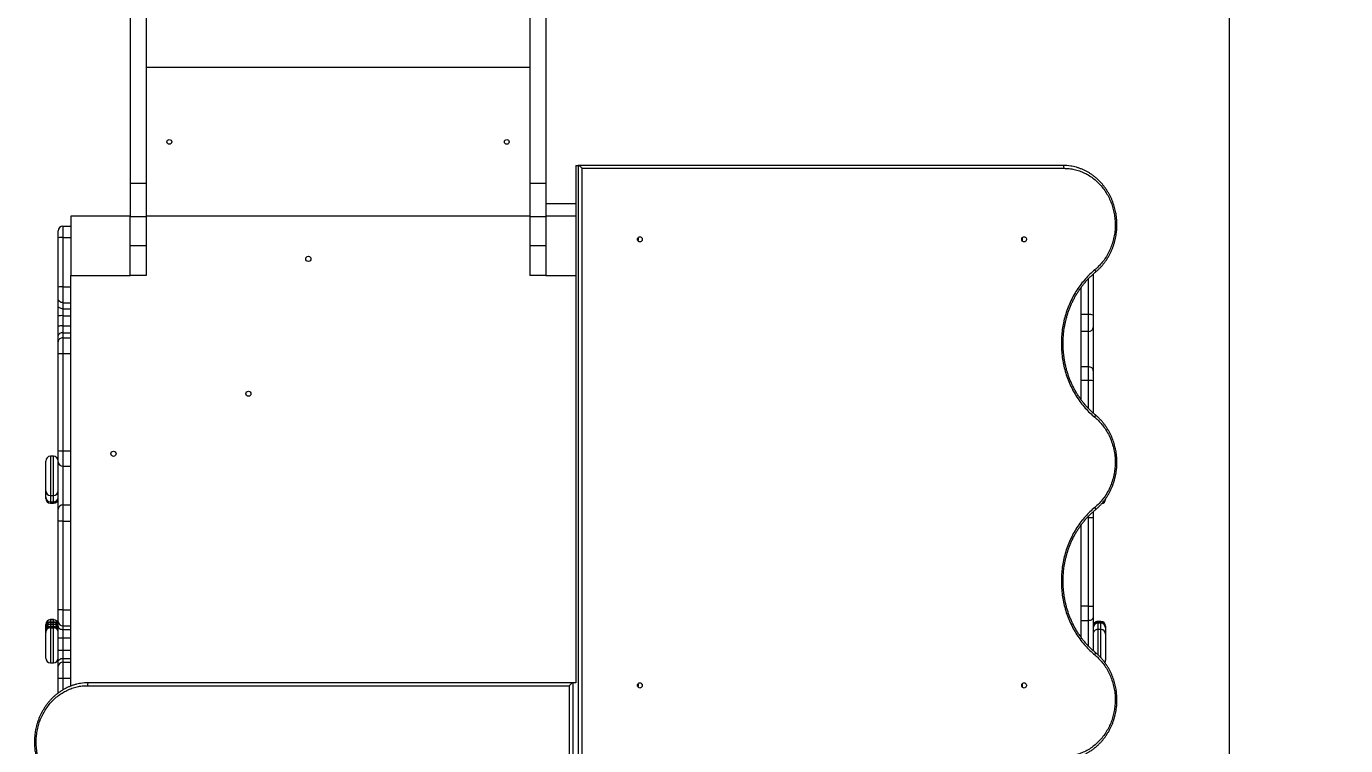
# Model space of a CAD drawing. Header units: millimetres. Extents: x -4998 to 3680, y -5971 to 4421.
# Drawn here: x 155 to 2376, y 629 to 1840 of the extents above; entities that cross this region are included whole.
import ezdxf

# ---------------------------------------------------------------- set-up
doc = ezdxf.new("R2010")
doc.units = ezdxf.units.MM
doc.layers.add('DIKOM_РАЗМЕР_ЗОНА', color=7, linetype='Continuous')
doc.layers.add('DIKOM_РАЗМЕР_ОБЪЕКТА', color=7, linetype='Continuous')
doc.styles.add('style1', font='arial.ttf', dxfattribs={"width": 0.8})
doc.dimstyles.new('1-50', dxfattribs={"dimtxt": 300, "dimasz": 200, "dimexe": 100, "dimexo": 0, "dimgap": 100, "dimtad": 1, "dimtxsty": 'style1', "dimcen": 200, "dimclrd": 7, "dimclre": 7, "dimclrt": 7, "dimadec": 1, "dimazin": 2, "dimtfac": 1, "dimtmove": 0, "dimatfit": 2, "dimfxl": 0, "dimlwd": 25, "dimlwe": 18, "dimarcsym": 0})

# ---------------------------------------------------------------- blocks, each defined once
blk = doc.blocks.new('*D11')
at = {"layer": 'Defpoints', "color": 0, "linetype": 'Continuous', "transparency": 16777216}
for p in [(-1781.3, 2741.4), (2179.6, 2147.4), (2179.6, -4027.2)]:
    blk.add_point(p, dxfattribs=at)
at = {"layer": 'DIKOM_РАЗМЕР_ОБЪЕКТА', "color": 7, "linetype": 'Continuous', "lineweight": 18, "transparency": 16777216}
for p, q in [((-1781.3, 2741.4), (-1781.3, -4127.2)), ((2179.6, 2147.4), (2179.6, -4127.2))]:
    blk.add_line(p, q, dxfattribs=at)
at = {"layer": 'DIKOM_РАЗМЕР_ОБЪЕКТА', "color": 7, "linetype": 'Continuous', "lineweight": 25, "transparency": 16777216}
blk.add_line((-1581.3, -4027.2), (1979.6, -4027.2), dxfattribs=at)
at = {"layer": 'DIKOM_РАЗМЕР_ОБЪЕКТА', "color": 7, "linetype": 'Continuous', "transparency": 16777216}
for points in [[(-1581.3, -3993.8), (-1581.3, -4060.5), (-1781.3, -4027.2)], [(1979.6, -3993.8), (1979.6, -4060.5), (2179.6, -4027.2)]]:
    blk.add_solid(points, dxfattribs=at)
at = {"layer": 'DIKOM_РАЗМЕР_ОБЪЕКТА', "color": 7, "linetype": 'Continuous', "lineweight": 15, "transparency": 16777216, "insert": (1158.3, -3774), "char_height": 300, "attachment_point": 5, "style": 'style1'}
blk.add_mtext('4000', dxfattribs=at)
blk = doc.blocks.new('*D12')
at = {"layer": 'Defpoints', "color": 0, "linetype": 'Continuous', "transparency": 16777216}
for p in [(891.1, 2920.5), (-2432.8, -2788.9), (1098.9, -2788.9)]:
    blk.add_point(p, dxfattribs=at)
at = {"layer": 'DIKOM_РАЗМЕР_ОБЪЕКТА', "color": 7, "linetype": 'Continuous', "lineweight": 18, "transparency": 16777216}
for p, q in [((891.1, 2920.5), (-2532.8, 2920.5)), ((1098.9, -2788.9), (-2532.8, -2788.9))]:
    blk.add_line(p, q, dxfattribs=at)
at = {"layer": 'DIKOM_РАЗМЕР_ОБЪЕКТА', "color": 7, "linetype": 'Continuous', "lineweight": 25, "transparency": 16777216}
blk.add_line((-2432.8, 2720.5), (-2432.8, -2588.9), dxfattribs=at)
at = {"layer": 'DIKOM_РАЗМЕР_ОБЪЕКТА', "color": 7, "linetype": 'Continuous', "transparency": 16777216}
for points in [[(-2466.1, 2720.5), (-2399.5, 2720.5), (-2432.8, 2920.5)], [(-2466.1, -2588.9), (-2399.5, -2588.9), (-2432.8, -2788.9)]]:
    blk.add_solid(points, dxfattribs=at)
at = {"layer": 'DIKOM_РАЗМЕР_ОБЪЕКТА', "color": 7, "linetype": 'Continuous', "lineweight": 15, "transparency": 16777216, "insert": (-2686, -658.8), "char_height": 300, "attachment_point": 5, "rotation": 90, "style": 'style1'}
blk.add_mtext('5700', dxfattribs=at)
blk = doc.blocks.new('*D13')
at = {"layer": 'Defpoints', "color": 0, "transparency": 16777216}
for p in [(2340.5, 4420.5), (-4548.1, -4788.9), (2340.5, -4788.9)]:
    blk.add_point(p, dxfattribs=at)
at = {"layer": 'DIKOM_РАЗМЕР_ЗОНА', "color": 7, "lineweight": 18, "transparency": 16777216}
for p, q in [((2340.5, 4420.5), (-4648.1, 4420.5)), ((2340.5, -4788.9), (-4648.1, -4788.9))]:
    blk.add_line(p, q, dxfattribs=at)
at = {"layer": 'DIKOM_РАЗМЕР_ЗОНА', "color": 7, "lineweight": 25, "transparency": 16777216}
blk.add_line((-4548.1, 4220.5), (-4548.1, -4588.9), dxfattribs=at)
at = {"layer": 'DIKOM_РАЗМЕР_ЗОНА', "color": 7, "transparency": 16777216}
for points in [[(-4581.4, 4220.5), (-4514.8, 4220.5), (-4548.1, 4420.5)], [(-4581.4, -4588.9), (-4514.8, -4588.9), (-4548.1, -4788.9)]]:
    blk.add_solid(points, dxfattribs=at)
at = {"layer": 'DIKOM_РАЗМЕР_ЗОНА', "color": 7, "transparency": 16777216, "insert": (-4801.3, -732.6), "char_height": 300, "attachment_point": 5, "rotation": 90, "style": 'style1'}
blk.add_mtext('9200', dxfattribs=at)
blk = doc.blocks.new('*D14')
at = {"layer": 'Defpoints', "color": 0, "transparency": 16777216}
for p in [(-3781.1, 2215.9), (3679.6, 287), (-3781.1, -5871.1)]:
    blk.add_point(p, dxfattribs=at)
at = {"layer": 'DIKOM_РАЗМЕР_ЗОНА', "color": 7, "lineweight": 18, "transparency": 16777216}
for p, q in [((-3781.1, 2215.9), (-3781.1, -5971.1)), ((3679.6, 287), (3679.6, -5971.1))]:
    blk.add_line(p, q, dxfattribs=at)
at = {"layer": 'DIKOM_РАЗМЕР_ЗОНА', "color": 7, "lineweight": 25, "transparency": 16777216}
blk.add_line((3479.6, -5871.1), (-3581.1, -5871.1), dxfattribs=at)
at = {"layer": 'DIKOM_РАЗМЕР_ЗОНА', "color": 7, "transparency": 16777216}
for points in [[(-3581.1, -5837.8), (-3581.1, -5904.5), (-3781.1, -5871.1)], [(3479.6, -5837.8), (3479.6, -5904.5), (3679.6, -5871.1)]]:
    blk.add_solid(points, dxfattribs=at)
at = {"layer": 'DIKOM_РАЗМЕР_ЗОНА', "color": 7, "transparency": 16777216, "insert": (1305.9, -5618), "char_height": 300, "attachment_point": 5, "style": 'style1'}
blk.add_mtext('7500', dxfattribs=at)

msp = doc.modelspace()

# ---------------------------------------------------------------- linework, layer by layer
at = {"color": 7, "linetype": 'Continuous', "lineweight": 15}
for p, q in [((356.79, 2076.583), (356.79, 1575.216)), ((1002.79, 2076.583), (1002.79, 1575.216)), ((329.79, 2020.352), (329.79, 1575.216)), ((1029.79, 2020.352), (1029.79, 1575.216)), ((1002.79, 1770.35), (356.79, 1770.35)), ((1079.788, 1605.852), (1079.788, 734.852)), ((1079.788, 1605.852), (1084.014, 1605.852)), ((1899.691, 1605.852), (1084.014, 1605.852)), ((1084.014, 1605.852), (1084.014, 605.852)), ((1090.659, 1600.852), (1901.804, 1600.852)), ((1090.659, 610.852), (1090.659, 1600.852)), ((356.79, 1575.216), (329.79, 1575.216)), ((329.79, 1575.216), (329.79, 1520.352)), ((356.79, 1575.216), (356.79, 1518.985)), ((1029.79, 1575.216), (1002.79, 1575.216)), ((1002.79, 1575.216), (1002.79, 1518.985)), ((1029.79, 1575.216), (1029.79, 1541.352)), ((1079.788, 1541.352), (1029.788, 1541.352)), ((1029.788, 1541.352), (1029.788, 1520.352)), ((1079.788, 1541.352), (1079.788, 1520.352)), ((229.79, 1520.352), (229.79, 1420.352)), ((329.79, 1520.352), (229.79, 1520.352)), ((329.79, 1420.352), (329.79, 1520.352)), ((356.79, 1518.985), (329.79, 1518.985)), ((1002.79, 1520.352), (356.79, 1520.352)), ((356.79, 1518.985), (356.79, 1470.352)), ((1029.79, 1518.985), (1002.79, 1518.985)), ((1002.79, 1518.985), (1002.79, 1470.352)), ((1079.788, 1520.352), (1029.788, 1520.352)), ((1029.79, 1520.352), (1029.79, 1420.352)), ((208.79, 1484.043), (208.79, 1495.352)), ((216.79, 1503.352), (216.79, 1484.504)), ((216.79, 1503.352), (229.79, 1503.352)), ((208.79, 1401.067), (208.79, 1484.043)), ((216.79, 1484.504), (229.79, 1484.504)), ((216.79, 1484.504), (216.79, 1401.527)), ((356.79, 1470.352), (329.79, 1470.352)), ((356.79, 1470.352), (356.79, 1420.352)), ((1029.79, 1470.352), (1002.79, 1470.352)), ((1002.79, 1470.352), (1002.79, 1420.352)), ((1950.79, 1422.737), (1950.79, 1353.89)), ((208.79, 1381.369), (208.79, 1401.067)), ((216.79, 1401.527), (229.79, 1401.527)), ((216.79, 1401.527), (216.79, 1374.668)), ((229.79, 1401.527), (229.79, 1420.352)), ((229.79, 1420.352), (329.79, 1420.352)), ((229.79, 1374.668), (229.79, 1401.527)), ((356.79, 1420.352), (329.79, 1420.352)), ((1029.79, 1420.352), (1002.79, 1420.352)), ((1029.79, 1420.352), (1079.788, 1420.352)), ((1929.79, 1399.413), (1929.79, 1354.505)), ((1942.79, 1354.505), (1942.79, 1415.038)), ((208.79, 1368.814), (208.79, 1381.369)), ((208.79, 1352.472), (208.79, 1368.814)), ((216.79, 1374.668), (229.79, 1374.668)), ((216.79, 1374.668), (216.79, 1364.448)), ((216.79, 1364.448), (229.79, 1364.448)), ((216.79, 1364.448), (216.79, 1352.775)), ((229.79, 1364.448), (229.79, 1374.668)), ((229.79, 1352.775), (229.79, 1364.448)), ((208.79, 1335.171), (208.79, 1352.472)), ((208.79, 1319.218), (208.79, 1335.171)), ((216.79, 1352.775), (229.79, 1352.775)), ((216.79, 1352.775), (216.79, 1335.474)), ((216.79, 1335.474), (229.79, 1335.474)), ((216.79, 1335.474), (216.79, 1324.079)), ((229.79, 1335.474), (229.79, 1352.775)), ((229.79, 1324.079), (229.79, 1335.474)), ((1942.79, 1354.505), (1929.79, 1354.505)), ((1929.79, 1354.505), (1929.79, 1326.055)), ((1942.79, 1326.055), (1942.79, 1354.505)), ((1950.79, 1353.89), (1950.79, 1333.026)), ((1950.79, 1333.026), (1950.79, 1260.166)), ((208.79, 1308.953), (208.79, 1319.218)), ((216.79, 1324.079), (229.79, 1324.079)), ((216.79, 1324.079), (216.79, 1315.724)), ((216.79, 1315.724), (216.79, 1288.889)), ((216.79, 1315.724), (229.79, 1315.724)), ((229.79, 1315.724), (229.79, 1324.079)), ((229.79, 1288.889), (229.79, 1315.724)), ((1942.79, 1326.055), (1929.79, 1326.055)), ((1929.79, 1326.055), (1929.79, 1266.75)), ((1942.79, 1266.75), (1942.79, 1326.055)), ((208.79, 1289.274), (208.79, 1308.953)), ((208.79, 1125.731), (208.79, 1289.274)), ((216.79, 1288.889), (229.79, 1288.889)), ((216.79, 1288.889), (216.79, 1125.346)), ((229.79, 1125.346), (229.79, 1288.889)), ((1942.79, 1266.75), (1929.79, 1266.75)), ((1929.79, 1266.75), (1929.79, 1243.563)), ((1942.79, 1243.563), (1942.79, 1266.75)), ((1942.79, 1243.563), (1929.79, 1243.563)), ((1929.79, 1243.563), (1929.79, 1212.244)), ((1942.79, 1196.661), (1942.79, 1243.563)), ((1950.79, 1260.166), (1950.79, 1243.163)), ((1950.79, 1243.163), (1950.79, 1188.933)), ((200.79, 1116.086), (195.79, 1116.086)), ((195.79, 1116.086), (195.79, 1050.131)), ((200.79, 1050.131), (200.79, 1116.086)), ((208.79, 1106.668), (208.79, 1125.731)), ((216.79, 1125.346), (229.79, 1125.346)), ((216.79, 1125.346), (216.79, 1099.351)), ((229.79, 1099.351), (229.79, 1125.346)), ((187.79, 1058.12), (187.79, 1108.086)), ((208.79, 1026.833), (208.79, 1106.668)), ((216.79, 1099.351), (229.79, 1099.351)), ((216.79, 1099.351), (216.79, 1034.369)), ((229.79, 1034.369), (229.79, 1099.351)), ((187.79, 1047.151), (187.79, 1058.12)), ((187.79, 1047.121), (187.79, 1047.151)), ((187.79, 1045.223), (187.79, 1047.121)), ((187.79, 1045.194), (187.79, 1045.223)), ((195.79, 1050.131), (200.79, 1050.131)), ((195.79, 1050.131), (195.79, 1039.162)), ((200.79, 1039.162), (200.79, 1050.131)), ((1971.79, 1044.77), (1971.79, 1043.981)), ((1971.79, 1043.981), (1971.79, 1043.966)), ((195.79, 1039.162), (200.79, 1039.162)), ((195.79, 1039.162), (195.79, 1039.121)), ((195.79, 1039.121), (200.79, 1039.121)), ((195.79, 1039.121), (195.79, 1037.234)), ((195.79, 1037.234), (200.79, 1037.234)), ((195.79, 1037.234), (195.79, 1037.194)), ((195.79, 1037.194), (200.79, 1037.194)), ((200.79, 1039.121), (200.79, 1039.162)), ((200.79, 1037.234), (200.79, 1039.121)), ((200.79, 1037.194), (200.79, 1037.234)), ((208.79, 1006.699), (208.79, 1026.833)), ((216.79, 1034.369), (216.79, 1006.913)), ((216.79, 1034.369), (229.79, 1034.369)), ((229.79, 1006.913), (229.79, 1034.369)), ((1950.79, 1022.807), (1950.79, 1013.276)), ((208.79, 857.509), (208.79, 1006.699)), ((216.79, 1006.913), (216.79, 857.723)), ((216.79, 1006.913), (229.79, 1006.913)), ((229.79, 857.723), (229.79, 1006.913)), ((1929.79, 999.413), (1929.79, 863.668)), ((1942.79, 1013.047), (1940.915, 1013.047)), ((1942.79, 1013.047), (1942.79, 1015.048)), ((1942.79, 863.668), (1942.79, 1013.047)), ((1950.79, 1013.276), (1950.79, 863.897)), ((208.79, 837.68), (208.79, 857.509)), ((216.79, 857.723), (229.79, 857.723)), ((216.79, 857.723), (216.79, 830.684)), ((229.79, 830.684), (229.79, 857.723)), ((1942.79, 863.668), (1929.79, 863.668)), ((1929.79, 863.668), (1929.79, 839.22)), ((1942.79, 839.22), (1942.79, 863.668)), ((1950.79, 863.897), (1950.79, 845.968)), ((1950.79, 845.968), (1950.79, 788.852)), ((187.79, 833.037), (187.79, 833.041)), ((187.79, 829.38), (187.79, 833.037)), ((187.79, 828.245), (187.79, 829.38)), ((187.79, 825.356), (187.79, 828.245)), ((187.79, 821.746), (187.79, 825.356)), ((187.79, 819.407), (187.79, 821.746)), ((200.79, 841.041), (195.79, 841.041)), ((195.79, 841.041), (195.79, 841.036)), ((195.79, 841.036), (195.79, 837.378)), ((195.79, 841.036), (200.79, 841.036)), ((195.79, 837.378), (200.79, 837.378)), ((195.79, 837.378), (195.79, 835.831)), ((195.79, 835.831), (200.79, 835.831)), ((195.79, 835.831), (195.79, 832.942)), ((195.79, 832.942), (195.79, 829.745)), ((195.79, 832.942), (200.79, 832.942)), ((195.79, 829.745), (200.79, 829.745)), ((195.79, 829.745), (195.79, 827.405)), ((195.79, 827.405), (200.79, 827.405)), ((195.79, 827.405), (195.79, 768.41)), ((200.79, 841.036), (200.79, 841.041)), ((200.79, 837.378), (200.79, 841.036)), ((200.79, 835.831), (200.79, 837.378)), ((200.79, 832.942), (200.79, 835.831)), ((200.79, 829.745), (200.79, 832.942)), ((200.79, 827.405), (200.79, 829.745)), ((200.79, 768.41), (200.79, 827.405)), ((208.79, 829.897), (208.79, 837.68)), ((208.79, 810.479), (208.79, 829.897)), ((216.79, 830.684), (229.79, 830.684)), ((216.79, 830.684), (216.79, 824.349)), ((216.79, 824.349), (229.79, 824.349)), ((216.79, 824.349), (216.79, 810.479)), ((229.79, 824.349), (229.79, 830.684)), ((229.79, 810.479), (229.79, 824.349)), ((1942.79, 839.22), (1929.79, 839.22)), ((1929.79, 839.22), (1929.79, 812.259)), ((1942.79, 796.64), (1942.79, 839.22)), ((1963.79, 837.904), (1958.79, 837.904)), ((1958.79, 837.904), (1958.79, 837.884)), ((1958.79, 837.884), (1958.79, 836.719)), ((1963.79, 837.884), (1958.79, 837.884)), ((1958.79, 836.719), (1958.79, 835.516)), ((1963.79, 836.719), (1958.79, 836.719)), ((1963.79, 835.516), (1958.79, 835.516)), ((1958.79, 835.516), (1958.79, 835.088)), ((1963.79, 835.088), (1958.79, 835.088)), ((1958.79, 835.088), (1958.79, 835.07)), ((1963.79, 835.07), (1958.79, 835.07)), ((1958.79, 835.07), (1958.79, 824.622)), ((1963.79, 824.622), (1958.79, 824.622)), ((1958.79, 824.622), (1958.79, 781.888)), ((1963.79, 837.884), (1963.79, 837.904)), ((1963.79, 836.719), (1963.79, 837.884)), ((1963.79, 835.516), (1963.79, 836.719)), ((1963.79, 835.088), (1963.79, 835.516)), ((1963.79, 835.07), (1963.79, 835.088)), ((1963.79, 824.622), (1963.79, 835.07)), ((1963.79, 776.794), (1963.79, 824.622)), ((1971.79, 829.904), (1971.79, 829.889)), ((1971.79, 829.889), (1971.79, 828.724)), ((1971.79, 828.724), (1971.79, 827.842)), ((1971.79, 827.842), (1971.79, 827.088)), ((1971.79, 827.088), (1971.79, 827.075)), ((1971.79, 827.075), (1971.79, 816.627)), ((187.79, 776.41), (187.79, 819.407)), ((208.79, 810.479), (216.79, 810.479)), ((208.79, 789.673), (208.79, 810.479)), ((216.79, 810.479), (229.79, 810.479)), ((216.79, 810.479), (216.79, 789.673)), ((229.79, 789.673), (229.79, 810.479)), ((1971.79, 816.627), (1971.79, 773.64)), ((208.79, 789.673), (216.79, 789.673)), ((208.79, 770.254), (208.79, 789.673)), ((216.79, 789.673), (216.79, 775.803)), ((216.79, 789.673), (229.79, 789.673)), ((229.79, 775.803), (229.79, 789.673)), ((195.79, 768.41), (200.79, 768.41)), ((208.79, 762.464), (208.79, 770.254)), ((208.79, 742.624), (208.79, 762.464)), ((216.79, 775.803), (229.79, 775.803)), ((216.79, 775.803), (216.79, 769.461)), ((216.79, 769.461), (216.79, 742.407)), ((216.79, 769.461), (229.79, 769.461)), ((229.79, 769.461), (229.79, 775.803)), ((229.79, 742.407), (229.79, 769.461)), ((1971.79, 773.64), (1971.79, 773.392)), ((1971.79, 773.392), (1971.79, 772.591)), ((208.79, 717.596), (208.79, 742.624)), ((216.79, 742.407), (229.79, 742.407)), ((216.79, 742.407), (216.79, 722.917)), ((229.79, 729.237), (229.79, 742.407)), ((1075.563, 734.852), (259.886, 734.852)), ((1075.563, -265.148), (1075.563, 734.852)), ((1079.79, 734.852), (1075.563, 734.852)), ((257.773, 729.852), (1068.919, 729.852)), ((1068.919, 729.852), (1068.919, -260.148))]:
    msp.add_line(p, q, dxfattribs=at)
at = {"color": 7, "linetype": 'Continuous', "lineweight": 15, "flags": 128}
for points in [[(1901.804, 1600.852), (1901.763, 1601.828), (1901.643, 1602.766), (1901.448, 1603.63), (1901.185, 1604.388), (1900.865, 1605.01), (1900.499, 1605.472), (1900.103, 1605.756), (1899.691, 1605.852)], [(1187.792, 1485.752), (1188.916, 1485.574), (1189.948, 1485.054), (1190.806, 1484.234), (1191.42, 1483.18), (1191.739, 1481.978), (1191.739, 1480.726), (1191.42, 1479.524), (1190.806, 1478.471), (1189.948, 1477.651), (1188.916, 1477.13), (1187.792, 1476.952), (1186.669, 1477.13), (1185.636, 1477.651), (1184.779, 1478.471), (1184.165, 1479.524), (1183.845, 1480.726), (1183.845, 1481.978), (1184.165, 1483.18), (1184.779, 1484.234), (1185.636, 1485.054), (1186.669, 1485.574), (1187.792, 1485.752)], [(1834.442, 1485.752), (1835.565, 1485.574), (1836.598, 1485.054), (1837.456, 1484.234), (1838.069, 1483.18), (1838.389, 1481.978), (1838.389, 1480.726), (1838.069, 1479.524), (1837.456, 1478.471), (1836.598, 1477.651), (1835.565, 1477.13), (1834.442, 1476.952), (1833.319, 1477.13), (1832.286, 1477.651), (1831.428, 1478.471), (1830.815, 1479.524), (1830.495, 1480.726), (1830.495, 1481.978), (1830.815, 1483.18), (1831.428, 1484.234), (1832.286, 1485.054), (1833.319, 1485.574), (1834.442, 1485.752)], [(1953.463, 1429.852), (1953.953, 1429.072), (1954.343, 1428.321), (1954.618, 1427.63), (1954.767, 1427.024), (1954.785, 1426.526), (1954.671, 1426.157), (1954.537, 1425.999)], [(216.79, 1374.668), (215.229, 1374.796), (213.728, 1375.178), (212.345, 1375.797), (211.133, 1376.63), (210.138, 1377.646), (209.399, 1378.805), (208.943, 1380.062), (208.79, 1381.369)], [(216.79, 1364.448), (215.229, 1364.532), (213.728, 1364.781), (212.345, 1365.184), (211.133, 1365.727), (210.138, 1366.389), (209.399, 1367.144), (208.943, 1367.962), (208.79, 1368.814)], [(216.79, 1324.079), (215.229, 1323.985), (213.728, 1323.709), (212.345, 1323.26), (211.133, 1322.655), (210.138, 1321.918), (209.399, 1321.078), (208.943, 1320.166), (208.79, 1319.218)], [(216.79, 1315.724), (215.229, 1315.594), (213.728, 1315.209), (212.345, 1314.583), (211.133, 1313.741), (210.138, 1312.715), (209.399, 1311.544), (208.943, 1310.274), (208.79, 1308.953)], [(1950.79, 1260.166), (1950.636, 1261.45), (1950.181, 1262.685), (1949.441, 1263.824), (1948.447, 1264.821), (1947.234, 1265.64), (1945.851, 1266.248), (1944.35, 1266.623), (1942.79, 1266.75)], [(1953.463, 1181.852), (1953.953, 1182.632), (1954.343, 1183.383), (1954.618, 1184.074), (1954.767, 1184.681), (1954.785, 1185.178), (1954.671, 1185.548), (1954.536, 1185.705)], [(1953.463, 1029.852), (1953.953, 1029.072), (1954.343, 1028.321), (1954.618, 1027.63), (1954.767, 1027.024), (1954.785, 1026.526), (1954.671, 1026.157), (1954.537, 1025.999)], [(1950.79, 845.968), (1950.636, 844.652), (1950.181, 843.386), (1949.441, 842.219), (1948.447, 841.197), (1947.234, 840.357), (1945.851, 839.734), (1944.35, 839.35), (1942.79, 839.22)], [(208.79, 829.897), (208.943, 828.815), (209.399, 827.774), (210.138, 826.815), (211.133, 825.974), (212.345, 825.284), (213.728, 824.771), (215.229, 824.456), (216.79, 824.349)], [(1953.463, 781.852), (1953.953, 782.632), (1954.343, 783.383), (1954.618, 784.074), (1954.767, 784.681), (1954.785, 785.178), (1954.671, 785.548), (1954.536, 785.705)], [(208.79, 770.254), (208.943, 771.337), (209.399, 772.378), (210.138, 773.337), (211.133, 774.178), (212.345, 774.868), (213.728, 775.38), (215.229, 775.696), (216.79, 775.803)], [(259.886, 734.852), (259.474, 734.756), (259.078, 734.472), (258.712, 734.01), (258.392, 733.388), (258.129, 732.63), (257.934, 731.766), (257.814, 730.828), (257.773, 729.852)], [(1187.792, 734.752), (1188.916, 734.574), (1189.948, 734.054), (1190.806, 733.234), (1191.42, 732.18), (1191.739, 730.978), (1191.739, 729.726), (1191.42, 728.524), (1190.806, 727.471), (1189.948, 726.651), (1188.916, 726.13), (1187.792, 725.952), (1186.669, 726.13), (1185.636, 726.651), (1184.779, 727.471), (1184.165, 728.524), (1183.845, 729.726), (1183.845, 730.978), (1184.165, 732.18), (1184.779, 733.234), (1185.636, 734.054), (1186.669, 734.574), (1187.792, 734.752)], [(1834.442, 734.752), (1835.565, 734.574), (1836.598, 734.054), (1837.456, 733.234), (1838.069, 732.18), (1838.389, 730.978), (1838.389, 729.726), (1838.069, 728.524), (1837.456, 727.471), (1836.598, 726.651), (1835.565, 726.13), (1834.442, 725.952), (1833.319, 726.13), (1832.286, 726.651), (1831.428, 727.471), (1830.815, 728.524), (1830.495, 729.726), (1830.495, 730.978), (1830.815, 732.18), (1831.428, 733.234), (1832.286, 734.054), (1833.319, 734.574), (1834.442, 734.752)]]:
    msp.add_lwpolyline(points, dxfattribs=at)
at = {"color": 7, "linetype": 'Continuous', "lineweight": 15}
for centre, radius in [((395.79, 1645.349), 4), ((963.79, 1645.349), 4), ((629.79, 1448.352), 4.4), ((528.878, 1221.34), 4.316), ((301.79, 1120.352), 4.4)]:
    msp.add_circle(centre, radius, dxfattribs=at)
for centre, radius, start, end in [((1899.681, 1523.493), 82.359, 80.710807, 89.993418), ((216.79, 1495.352), 8, 90, 180), ((214.797, 1449.409), 35.151, 86.749541, 99.839429), ((1179.342, 1481.352), 4.831, 344.120524, 15.879476), ((1180.703, 1481.352), 4.743, 325.741074, 34.258926), ((1825.99, 1481.352), 4.833, 344.126977, 15.873023), ((1827.351, 1481.352), 4.744, 325.74705, 34.25295), ((1827.352, 1481.352), 4.743, 325.740254, 34.259746), ((214.797, 1366.432), 35.151, 86.749541, 99.839429), ((1944.778, 1328.032), 26.548, 76.912342, 94.295732), ((214.791, 1299.776), 53.037, 87.84082, 96.497683), ((214.794, 1282.413), 53.099, 87.845876, 96.492626), ((1943.271, 1333.578), 7.539, 266.341055, 355.799856), ((214.794, 1330.713), 41.872, 261.75537, 272.731813), ((1944.785, 1203.327), 40.286, 81.427367, 92.838369), ((195.79, 1108.086), 8, 90, 180), ((200.79, 1108.086), 8, 0, 90), ((214.794, 1167.17), 41.872, 261.75537, 272.731813), ((216.463, 1107.026), 7.682, 182.667817, 272.43815), ((195.784, 1058.126), 7.995, 180.040166, 270.038435), ((195.784, 1047.157), 7.995, 180.039307, 270.039293), ((195.79, 1047.121), 8, 180, 270), ((195.784, 1045.229), 7.995, 180.040166, 270.038435), ((195.79, 1045.194), 8, 180, 270), ((200.795, 1058.126), 7.995, 269.961354, 359.960259), ((200.795, 1047.157), 7.994, 269.960495, 359.961117), ((200.79, 1047.121), 8, 270, 0), ((200.795, 1045.229), 7.995, 269.961354, 359.960259), ((200.79, 1045.194), 8, 270, 0), ((1963.79, 1043.966), 8, 279.203265, 0), ((1963.793, 1043.984), 7.997, 279.246504, 359.983429), ((1963.793, 1045.148), 7.996, 287.961125, 359.985196), ((1964.085, 1046.168), 7.729, 300.953171, 345.120864), ((216.564, 1026.594), 7.778, 88.34068, 178.238224), ((214.791, 932.15), 74.791, 88.468664, 94.602472), ((1944.789, 1083.102), 70.084, 268.365544, 274.912047), ((214.791, 782.959), 74.791, 88.468664, 94.602472), ((1944.789, 933.723), 70.084, 268.365544, 274.912047), ((195.79, 833.041), 8, 90, 180), ((195.789, 833.037), 7.999, 89.996133, 179.995329), ((195.789, 829.379), 7.999, 89.996133, 179.995329), ((195.588, 828.033), 7.801, 88.519653, 178.438947), ((195.588, 825.143), 7.801, 88.519653, 178.438947), ((195.789, 821.745), 7.999, 89.996133, 179.995329), ((195.789, 819.406), 7.999, 89.995275, 179.996186), ((200.79, 833.041), 8, 0, 90), ((200.79, 833.037), 7.999, 0.004247, 90.004078), ((200.79, 829.379), 7.999, 0.004247, 90.004078), ((200.991, 828.033), 7.801, 1.560619, 91.480568), ((200.991, 825.143), 7.801, 1.560619, 91.480568), ((200.79, 821.746), 7.999, 0.004247, 90.004078), ((200.79, 819.406), 7.999, 0.003389, 90.004936), ((216.319, 838.218), 7.549, 184.087004, 273.572463), ((1958.79, 829.904), 8, 90, 180), ((1958.787, 829.887), 7.997, 89.981467, 179.983518), ((1958.787, 828.722), 7.997, 89.981467, 179.983518), ((1958.63, 827.675), 7.842, 88.833431, 178.785053), ((1958.79, 827.088), 8, 90, 180), ((1958.787, 827.072), 7.997, 89.981467, 179.983518), ((1958.787, 816.625), 7.997, 89.981467, 179.983518), ((1963.79, 829.904), 8, 0, 90), ((1963.792, 829.886), 7.998, 0.018181, 90.016834), ((1963.792, 828.721), 7.998, 0.018181, 90.016834), ((1963.949, 827.675), 7.842, 1.216663, 91.164853), ((1963.79, 827.088), 8, 0, 90), ((1963.792, 827.072), 7.998, 0.018181, 90.016834), ((1963.792, 816.624), 7.998, 0.018181, 90.016834), ((195.79, 776.41), 8, 180, 270), ((200.79, 776.41), 8, 270, 0), ((216.32, 761.927), 7.549, 86.432173, 175.91997), ((1963.79, 773.64), 8, 324.903246, 0), ((1964.263, 773.408), 7.527, 324.19179, 359.879447), ((1963.79, 772.591), 8, 329.740634, 0), ((214.79, 816.35), 73.97, 265.347222, 271.549222), ((259.893, 652.526), 82.326, 90.004966, 99.454585), ((1180.703, 730.352), 4.743, 325.741074, 34.258926), ((1180.703, 730.352), 4.743, 325.741074, 34.258926), ((1827.265, 730.352), 4.747, 326.662017, 33.337983), ((1827.352, 730.352), 4.743, 325.740254, 34.259746), ((1179.344, 730.352), 4.83, 344.11543, 15.88457), ((1825.909, 730.352), 4.831, 346.028864, 13.971136)]:
    msp.add_arc(centre, radius, start, end, dxfattribs=at)
for centre, major_axis, ratio, start_param, end_param in [((1088.545, 1600.852), (4.881, -4.881), 0.22169494, 1.3526299, 2.92342623), ((1071.032, 729.852), (4.881, 4.881), 0.22169466, 0.21816616, 1.78896248)]:
    msp.add_ellipse(centre, major_axis=major_axis, ratio=ratio, start_param=start_param, end_param=end_param, dxfattribs=at)
for points, knots in [([(1901.804, 1600.852), (1904.662, 1600.761), (1910.435, 1600.578), (1919.085, 1599.077), (1927.734, 1596.627), (1936.243, 1593.116), (1944.47, 1588.577), (1952.244, 1583.068), (1959.438, 1576.673), (1965.944, 1569.497), (1971.649, 1561.699), (1976.504, 1553.425), (1980.483, 1544.828), (1983.62, 1535.943), (1985.941, 1526.759), (1987.434, 1517.247), (1988.049, 1507.414), (1987.725, 1497.398), (1986.423, 1487.35), (1984.144, 1477.472), (1980.921, 1467.918), (1976.808, 1458.84), (1971.909, 1450.399), (1966.323, 1442.713), (1960.219, 1435.785), (1955.701, 1431.817), (1953.463, 1429.852)], [0, 0, 0, 0, 0.03987253, 0.08051719, 0.12188005, 0.16430285, 0.20702964, 0.25000031, 0.29297209, 0.33569885, 0.37811997, 0.41948497, 0.46012919, 0.50000033, 0.53987348, 0.58051761, 0.62188016, 0.66430271, 0.70702963, 0.75000011, 0.79297203, 0.83569943, 0.87812012, 0.91948466, 0.96012869, 1, 1, 1, 1]), ([(1990.79, 1505.852), (1990.762, 1507.791), (1990.723, 1510.511), (1990.461, 1514.518), (1990.148, 1517.927), (1989.625, 1521.979), (1988.913, 1526.212), (1987.987, 1530.614), (1986.84, 1535.112), (1985.466, 1539.66), (1983.861, 1544.219), (1982.024, 1548.757), (1979.957, 1553.247), (1977.66, 1557.664), (1975.138, 1561.985), (1972.394, 1566.192), (1969.435, 1570.265), (1966.267, 1574.187), (1962.895, 1577.942), (1959.329, 1581.515), (1955.578, 1584.891), (1951.649, 1588.057), (1947.554, 1591), (1943.303, 1593.709), (1938.906, 1596.171), (1934.376, 1598.378), (1929.724, 1600.316), (1924.964, 1601.984), (1920.105, 1603.35), (1916.147, 1604.268), (1913.798, 1604.621), (1913.113, 1604.724)], [0, 0, 0, 0, 0.04095402, 0.05745639, 0.08486975, 0.11333725, 0.14388527, 0.17578426, 0.2087398, 0.24251983, 0.27695574, 0.31192837, 0.34734332, 0.38313406, 0.41924226, 0.45562873, 0.49226004, 0.52910854, 0.56615409, 0.60338221, 0.64077846, 0.6783333, 0.71604055, 0.75389434, 0.79189171, 0.83003235, 0.86831469, 0.906741, 0.94531387, 0.98403708, 1, 1, 1, 1]), ([(1954.522, 1426.024), (1955.409, 1426.76), (1957.584, 1428.563), (1960.862, 1431.687), (1964.368, 1435.35), (1967.683, 1439.218), (1970.806, 1443.269), (1973.726, 1447.493), (1976.436, 1451.877), (1978.927, 1456.405), (1981.192, 1461.062), (1983.225, 1465.832), (1985.021, 1470.694), (1986.573, 1475.622), (1987.876, 1480.581), (1988.923, 1485.503), (1989.712, 1490.27), (1990.22, 1494.454), (1990.536, 1498.166), (1990.745, 1501.818), (1990.774, 1504.406), (1990.79, 1505.852)], [0, 0, 0, 0, 0.03950945, 0.09688535, 0.15425351, 0.21160625, 0.26893773, 0.32623573, 0.38348648, 0.44067363, 0.49776788, 0.55473182, 0.61150112, 0.66797005, 0.72393834, 0.77897894, 0.83199741, 0.88120106, 0.91599734, 0.9530293, 1, 1, 1, 1]), ([(1953.463, 1429.852), (1950.683, 1427.445), (1945.094, 1422.607), (1937.333, 1414.446), (1930.041, 1405.603), (1923.341, 1396.065), (1917.293, 1385.912), (1911.974, 1375.241), (1907.429, 1364.144), (1903.696, 1352.713), (1900.803, 1341.076), (1898.754, 1329.334), (1897.54, 1317.587), (1897.139, 1305.852), (1897.54, 1294.117), (1898.754, 1282.37), (1900.803, 1270.628), (1903.696, 1258.991), (1907.429, 1247.56), (1911.974, 1236.463), (1917.293, 1225.792), (1923.341, 1215.639), (1930.041, 1206.101), (1937.333, 1197.258), (1945.094, 1189.098), (1950.683, 1184.259), (1953.463, 1181.852)], [0, 0, 0, 0, 0.04067963, 0.08178974, 0.12329856, 0.16538172, 0.20762609, 0.2500001, 0.29237531, 0.33462003, 0.37670125, 0.41821171, 0.45932136, 0.49999979, 0.54068029, 0.58178955, 0.62329875, 0.66538172, 0.70762599, 0.74999992, 0.79237528, 0.83461986, 0.87670113, 0.91821181, 0.95932066, 1, 1, 1, 1]), ([(1900.159, 1305.852), (1900.187, 1308.236), (1900.226, 1311.574), (1900.487, 1316.491), (1900.798, 1320.666), (1901.317, 1325.635), (1902.022, 1330.836), (1902.941, 1336.26), (1904.079, 1341.823), (1905.445, 1347.475), (1907.042, 1353.174), (1908.872, 1358.886), (1910.937, 1364.584), (1913.237, 1370.241), (1915.769, 1375.838), (1918.531, 1381.354), (1921.521, 1386.772), (1924.735, 1392.076), (1928.167, 1397.249), (1931.814, 1402.279), (1935.669, 1407.15), (1939.728, 1411.85), (1943.979, 1416.371), (1948.43, 1420.682), (1951.962, 1423.887), (1954.057, 1425.575), (1954.554, 1425.975)], [0, 0, 0, 0, 0.05128232, 0.07182505, 0.10596862, 0.14140758, 0.17942587, 0.21911837, 0.26012262, 0.30214991, 0.34499345, 0.38850302, 0.43256251, 0.47708717, 0.52200836, 0.5672729, 0.61284008, 0.65867511, 0.7047526, 0.75104929, 0.79754927, 0.84423743, 0.8911043, 0.93813952, 0.98533748, 1, 1, 1, 1]), ([(1954.559, 1185.734), (1953.393, 1186.699), (1950.488, 1189.103), (1946.227, 1193.106), (1941.744, 1197.661), (1937.603, 1202.264), (1933.647, 1207.057), (1929.883, 1212.033), (1926.318, 1217.182), (1922.96, 1222.494), (1919.815, 1227.957), (1916.887, 1233.561), (1914.184, 1239.293), (1911.71, 1245.14), (1909.469, 1251.088), (1907.466, 1257.121), (1905.705, 1263.219), (1904.19, 1269.356), (1902.925, 1275.49), (1901.914, 1281.538), (1901.165, 1287.322), (1900.688, 1292.344), (1900.39, 1296.811), (1900.199, 1301.141), (1900.173, 1304.202), (1900.159, 1305.852)], [0, 0, 0, 0, 0.03473321, 0.08658577, 0.13324972, 0.17989373, 0.22651123, 0.27310242, 0.31966375, 0.36619111, 0.41268166, 0.45912657, 0.50551767, 0.55184151, 0.59807596, 0.64419075, 0.6901327, 0.73581147, 0.78105579, 0.82549042, 0.86813005, 0.90675042, 0.93413678, 0.96449396, 1, 1, 1, 1]), ([(1953.463, 1181.852), (1955.167, 1180.377), (1958.593, 1177.411), (1963.35, 1172.41), (1968.572, 1166.076), (1973.928, 1158.135), (1978.992, 1148.436), (1982.986, 1138.146), (1985.841, 1127.484), (1987.531, 1116.677), (1988.026, 1107.045), (1987.739, 1098.66), (1986.994, 1091.46), (1985.527, 1083.05), (1982.987, 1073.557), (1978.991, 1063.269), (1973.93, 1053.565), (1967.902, 1044.664), (1961.119, 1036.631), (1955.998, 1032.096), (1953.463, 1029.852)], [0, 0, 0, 0, 0.04068948, 0.0818092, 0.12332767, 0.18645402, 0.25001842, 0.31358297, 0.37670936, 0.43897716, 0.50000004, 0.54069066, 0.58180951, 0.62332811, 0.6864545, 0.75001843, 0.81358341, 0.87670977, 0.93897751, 1, 1, 1, 1]), ([(1990.79, 1105.852), (1990.762, 1107.791), (1990.723, 1110.511), (1990.461, 1114.518), (1990.148, 1117.927), (1989.625, 1121.979), (1988.913, 1126.212), (1987.987, 1130.614), (1986.84, 1135.112), (1985.466, 1139.66), (1983.861, 1144.219), (1982.024, 1148.757), (1979.957, 1153.247), (1977.66, 1157.664), (1975.138, 1161.985), (1972.394, 1166.192), (1969.435, 1170.265), (1966.266, 1174.186), (1962.897, 1177.945), (1959.322, 1181.504), (1956.523, 1184.087), (1954.868, 1185.406), (1954.522, 1185.682)], [0, 0, 0, 0, 0.06294282, 0.08830374, 0.13043485, 0.17418606, 0.22113479, 0.27015979, 0.3208086, 0.37272332, 0.42564847, 0.47939731, 0.53382708, 0.58883101, 0.64432617, 0.70024791, 0.75654593, 0.8131768, 0.8701133, 0.92732769, 0.98480133, 1, 1, 1, 1]), ([(1954.522, 1026.024), (1955.409, 1026.76), (1957.584, 1028.563), (1960.862, 1031.687), (1964.368, 1035.35), (1967.683, 1039.218), (1970.806, 1043.269), (1973.726, 1047.493), (1976.436, 1051.877), (1978.927, 1056.405), (1981.192, 1061.062), (1983.225, 1065.832), (1985.021, 1070.694), (1986.573, 1075.622), (1987.876, 1080.581), (1988.923, 1085.503), (1989.712, 1090.27), (1990.22, 1094.454), (1990.536, 1098.166), (1990.745, 1101.818), (1990.774, 1104.406), (1990.79, 1105.852)], [0, 0, 0, 0, 0.03950944, 0.09688534, 0.1542535, 0.21160623, 0.26893771, 0.32623467, 0.38348649, 0.44067253, 0.49776792, 0.55473185, 0.61150114, 0.66797007, 0.72393836, 0.77897895, 0.83199742, 0.88120107, 0.91599606, 0.95302931, 1, 1, 1, 1]), ([(1953.463, 1029.852), (1950.683, 1027.445), (1945.094, 1022.607), (1937.333, 1014.446), (1930.041, 1005.603), (1923.341, 996.065), (1917.293, 985.912), (1911.973, 975.241), (1907.429, 964.144), (1903.696, 952.713), (1900.803, 941.076), (1898.754, 929.334), (1897.54, 917.587), (1897.139, 905.852), (1897.54, 894.117), (1898.754, 882.37), (1900.803, 870.628), (1903.696, 858.991), (1907.429, 847.56), (1911.974, 836.463), (1917.293, 825.792), (1923.341, 815.639), (1930.041, 806.101), (1937.333, 797.258), (1945.094, 789.097), (1950.683, 784.259), (1953.463, 781.852)], [0, 0, 0, 0, 0.04067989, 0.08178971, 0.12329854, 0.16538169, 0.20762641, 0.25000005, 0.29237526, 0.33461998, 0.37670121, 0.41821166, 0.45932131, 0.50000016, 0.54068024, 0.5817895, 0.6232987, 0.66538167, 0.70762633, 0.74999988, 0.79237524, 0.83461982, 0.87670142, 0.91821179, 0.95932092, 1, 1, 1, 1]), ([(1900.159, 905.852), (1900.187, 908.236), (1900.226, 911.574), (1900.487, 916.491), (1900.798, 920.666), (1901.316, 925.635), (1902.022, 930.836), (1902.941, 936.26), (1904.079, 941.823), (1905.445, 947.475), (1907.041, 953.174), (1908.872, 958.886), (1910.937, 964.584), (1913.237, 970.241), (1915.769, 975.838), (1918.531, 981.354), (1921.521, 986.772), (1924.735, 992.076), (1928.167, 997.249), (1931.814, 1002.279), (1935.669, 1007.15), (1939.728, 1011.85), (1943.979, 1016.371), (1948.43, 1020.681), (1951.962, 1023.887), (1954.057, 1025.575), (1954.554, 1025.975)], [0, 0, 0, 0, 0.05128314, 0.07182585, 0.10596855, 0.14140833, 0.17942659, 0.21911906, 0.26012328, 0.30215054, 0.34499404, 0.38850278, 0.43256303, 0.47708766, 0.52200881, 0.56727332, 0.61284046, 0.65867546, 0.70475223, 0.75104889, 0.79754883, 0.84423758, 0.89110441, 0.93813903, 0.98533749, 1, 1, 1, 1]), ([(1954.559, 785.734), (1953.393, 786.699), (1950.488, 789.103), (1946.227, 793.106), (1941.744, 797.661), (1937.603, 802.264), (1933.647, 807.057), (1929.883, 812.033), (1926.318, 817.182), (1922.96, 822.494), (1919.815, 827.957), (1916.888, 833.561), (1914.184, 839.293), (1911.71, 845.14), (1909.469, 851.088), (1907.466, 857.121), (1905.706, 863.219), (1904.19, 869.356), (1902.925, 875.49), (1901.914, 881.538), (1901.165, 887.322), (1900.688, 892.344), (1900.39, 896.811), (1900.199, 901.141), (1900.173, 904.202), (1900.159, 905.852)], [0, 0, 0, 0, 0.03473324, 0.08658584, 0.13324983, 0.17989326, 0.22651143, 0.27310266, 0.31966403, 0.36619142, 0.41268129, 0.45912697, 0.50551811, 0.55184121, 0.59807649, 0.64419052, 0.69013331, 0.73581211, 0.78105647, 0.82549114, 0.8681308, 0.9067512, 0.93413758, 0.96449479, 1, 1, 1, 1]), ([(1953.463, 781.852), (1955.701, 779.887), (1960.219, 775.919), (1966.323, 768.991), (1971.91, 761.305), (1976.808, 752.864), (1980.922, 743.786), (1984.144, 734.232), (1986.423, 724.354), (1987.725, 714.306), (1988.049, 704.29), (1987.434, 694.457), (1985.941, 684.945), (1983.62, 675.761), (1980.483, 666.876), (1976.504, 658.278), (1971.649, 650.005), (1965.943, 642.207), (1959.438, 635.031), (1952.243, 628.636), (1944.47, 623.127), (1936.243, 618.588), (1927.734, 615.078), (1919.085, 612.627), (1910.435, 611.126), (1904.662, 610.943), (1901.804, 610.852)], [0, 0, 0, 0, 0.03987214, 0.08051721, 0.12187986, 0.16430243, 0.20702973, 0.24999992, 0.29297186, 0.33569928, 0.37811981, 0.41948486, 0.46012911, 0.50000014, 0.53987293, 0.58051714, 0.62188009, 0.66430269, 0.70702978, 0.74999969, 0.79297241, 0.835699, 0.87811998, 0.91948449, 0.96012862, 1, 1, 1, 1]), ([(1990.79, 705.852), (1990.762, 707.791), (1990.723, 710.511), (1990.461, 714.518), (1990.148, 717.927), (1989.625, 721.979), (1988.913, 726.212), (1987.987, 730.614), (1986.84, 735.112), (1985.466, 739.66), (1983.861, 744.219), (1982.024, 748.757), (1979.957, 753.247), (1977.66, 757.664), (1975.138, 761.985), (1972.394, 766.192), (1969.435, 770.265), (1966.266, 774.186), (1962.897, 777.945), (1959.322, 781.504), (1956.523, 784.087), (1954.868, 785.406), (1954.522, 785.682)], [0, 0, 0, 0, 0.06294153, 0.08830374, 0.13043358, 0.17418607, 0.22113481, 0.27015981, 0.32080862, 0.37272335, 0.4256485, 0.47939735, 0.53382713, 0.58883106, 0.64432623, 0.70024797, 0.75654499, 0.81317683, 0.87011241, 0.92732768, 0.98480133, 1, 1, 1, 1]), ([(246.23, 733.691), (245.768, 733.623), (243.592, 733.306), (239.738, 732.417), (234.683, 731.012), (229.69, 729.259), (224.772, 727.189), (219.948, 724.797), (215.235, 722.087), (210.65, 719.063), (206.365, 715.846), (202.386, 712.484), (198.711, 709.022), (195.21, 705.353), (191.894, 701.486), (188.771, 697.435), (185.851, 693.211), (183.141, 688.828), (180.65, 684.3), (178.385, 679.642), (176.352, 674.872), (174.556, 670.01), (173.004, 665.082), (171.701, 660.123), (170.654, 655.201), (169.865, 650.434), (169.357, 646.25), (169.041, 642.538), (168.832, 638.886), (168.803, 636.299), (168.787, 634.852)], [0, 0, 0, 0, 0.01076202, 0.05074879, 0.0909302, 0.13131234, 0.17190241, 0.21270795, 0.25373755, 0.29500068, 0.33650945, 0.37390903, 0.41130921, 0.44870435, 0.48608956, 0.52346066, 0.56081006, 0.598129, 0.63540594, 0.67262278, 0.70975428, 0.74675905, 0.78356803, 0.82005066, 0.85592859, 0.89048841, 0.92256244, 0.9452433, 0.96938239, 1, 1, 1, 1]), ([(206.114, 558.852), (203.876, 560.817), (199.358, 564.785), (193.254, 571.713), (187.667, 579.399), (182.769, 587.841), (178.655, 596.919), (175.433, 606.472), (173.154, 616.351), (171.852, 626.398), (171.529, 636.414), (172.143, 646.247), (173.636, 655.759), (175.957, 664.944), (179.094, 673.828), (183.073, 682.426), (187.928, 690.699), (193.634, 698.498), (200.139, 705.673), (207.334, 712.068), (215.107, 717.577), (223.334, 722.117), (231.843, 725.626), (240.492, 728.077), (249.143, 729.578), (254.915, 729.761), (257.773, 729.852)], [0, 0, 0, 0, 0.03987271, 0.08051761, 0.12188033, 0.16430288, 0.20703008, 0.25000034, 0.29297232, 0.3356992, 0.37812022, 0.41948476, 0.46012896, 0.49999998, 0.53987323, 0.58051714, 0.62188032, 0.66430298, 0.70702978, 0.75, 0.79297207, 0.83569927, 0.87811996, 0.91948469, 0.96012841, 1, 1, 1, 1]), ([(1913.347, 607.014), (1913.809, 607.081), (1915.985, 607.398), (1919.839, 608.288), (1924.895, 609.692), (1929.887, 611.445), (1934.805, 613.515), (1939.629, 615.907), (1944.342, 618.617), (1948.927, 621.642), (1953.212, 624.858), (1957.191, 628.221), (1960.866, 631.682), (1964.367, 635.352), (1967.683, 639.218), (1970.806, 643.269), (1973.726, 647.493), (1976.436, 651.877), (1978.927, 656.405), (1981.192, 661.062), (1983.225, 665.832), (1985.021, 670.694), (1986.573, 675.623), (1987.876, 680.581), (1988.923, 685.503), (1989.712, 690.27), (1990.22, 694.454), (1990.536, 698.166), (1990.745, 701.818), (1990.774, 704.406), (1990.79, 705.852)], [0, 0, 0, 0, 0.01076206, 0.05074929, 0.09092995, 0.13131262, 0.17190244, 0.21270829, 0.25373769, 0.2950008, 0.33650968, 0.37390961, 0.41130976, 0.44870487, 0.48608993, 0.52346048, 0.56080985, 0.59812913, 0.63540553, 0.67262283, 0.70975369, 0.74675921, 0.78356817, 0.82005078, 0.85592868, 0.89048847, 0.92256159, 0.94524251, 0.96938242, 1, 1, 1, 1]), ([(168.787, 634.852), (168.815, 632.913), (168.854, 630.194), (169.116, 626.186), (169.429, 622.777), (169.952, 618.725), (170.664, 614.492), (171.59, 610.09), (172.737, 605.592), (174.111, 601.044), (175.716, 596.485), (177.553, 591.947), (179.62, 587.457), (181.917, 583.041), (184.439, 578.719), (187.183, 574.512), (190.142, 570.439), (193.311, 566.518), (196.68, 562.759), (200.255, 559.201), (203.054, 556.617), (204.709, 555.298), (205.055, 555.022)], [0, 0, 0, 0, 0.06294277, 0.08830373, 0.13043477, 0.17418732, 0.22113603, 0.27015976, 0.32080854, 0.37272325, 0.4256496, 0.47939725, 0.53382723, 0.58883099, 0.64432613, 0.70024856, 0.75654555, 0.81317795, 0.87011371, 0.92732742, 0.98480187, 1, 1, 1, 1])]:
    msp.add_open_spline(points, degree=3, knots=knots, dxfattribs=at)

# ---------------------------------------------------------------- dimensions: what is measured, and where the dimension line sits
at = {"layer": 'DIKOM_РАЗМЕР_ЗОНА', "color": 3}
dim = msp.add_linear_dim(base=(-4548.098, -4788.91), p1=(2340.49, 4420.534), p2=(2340.49, -4788.91), angle=90, text='9200', dimstyle='1-50', dxfattribs=at)
dim.commit()
dim.dimension.update_dxf_attribs({"geometry": '*D13', "text_midpoint": (-4548.098, -732.584), "dimtype": 160})
dim = msp.add_linear_dim(base=(-3781.103, -5871.136), p1=(3679.618, 286.959), p2=(-3781.103, 2215.854), text='7500', dimstyle='1-50', dxfattribs=at)
dim.commit()
dim.dimension.update_dxf_attribs({"geometry": '*D14', "text_midpoint": (1305.864, -5871.136), "dimtype": 160})
at = {"layer": 'DIKOM_РАЗМЕР_ОБЪЕКТА', "color": 7, "linetype": 'Continuous', "lineweight": 15}
dim = msp.add_linear_dim(base=(-2432.801, -2788.91), p1=(891.058, 2920.534), p2=(1098.897, -2788.91), angle=90, text='5700', dimstyle='1-50', dxfattribs=at)
dim.commit()
dim.dimension.update_dxf_attribs({"geometry": '*D12', "text_midpoint": (-2432.801, -658.825), "dimtype": 160})
dim = msp.add_linear_dim(base=(2179.618, -4027.158), p1=(-1781.318, 2741.352), p2=(2179.618, 2147.352), text='4000', dimstyle='1-50', dxfattribs=at)
dim.commit()
dim.dimension.update_dxf_attribs({"geometry": '*D11', "text_midpoint": (1158.285, -4027.158), "dimtype": 160})

doc.saveas('drawing.dxf')
